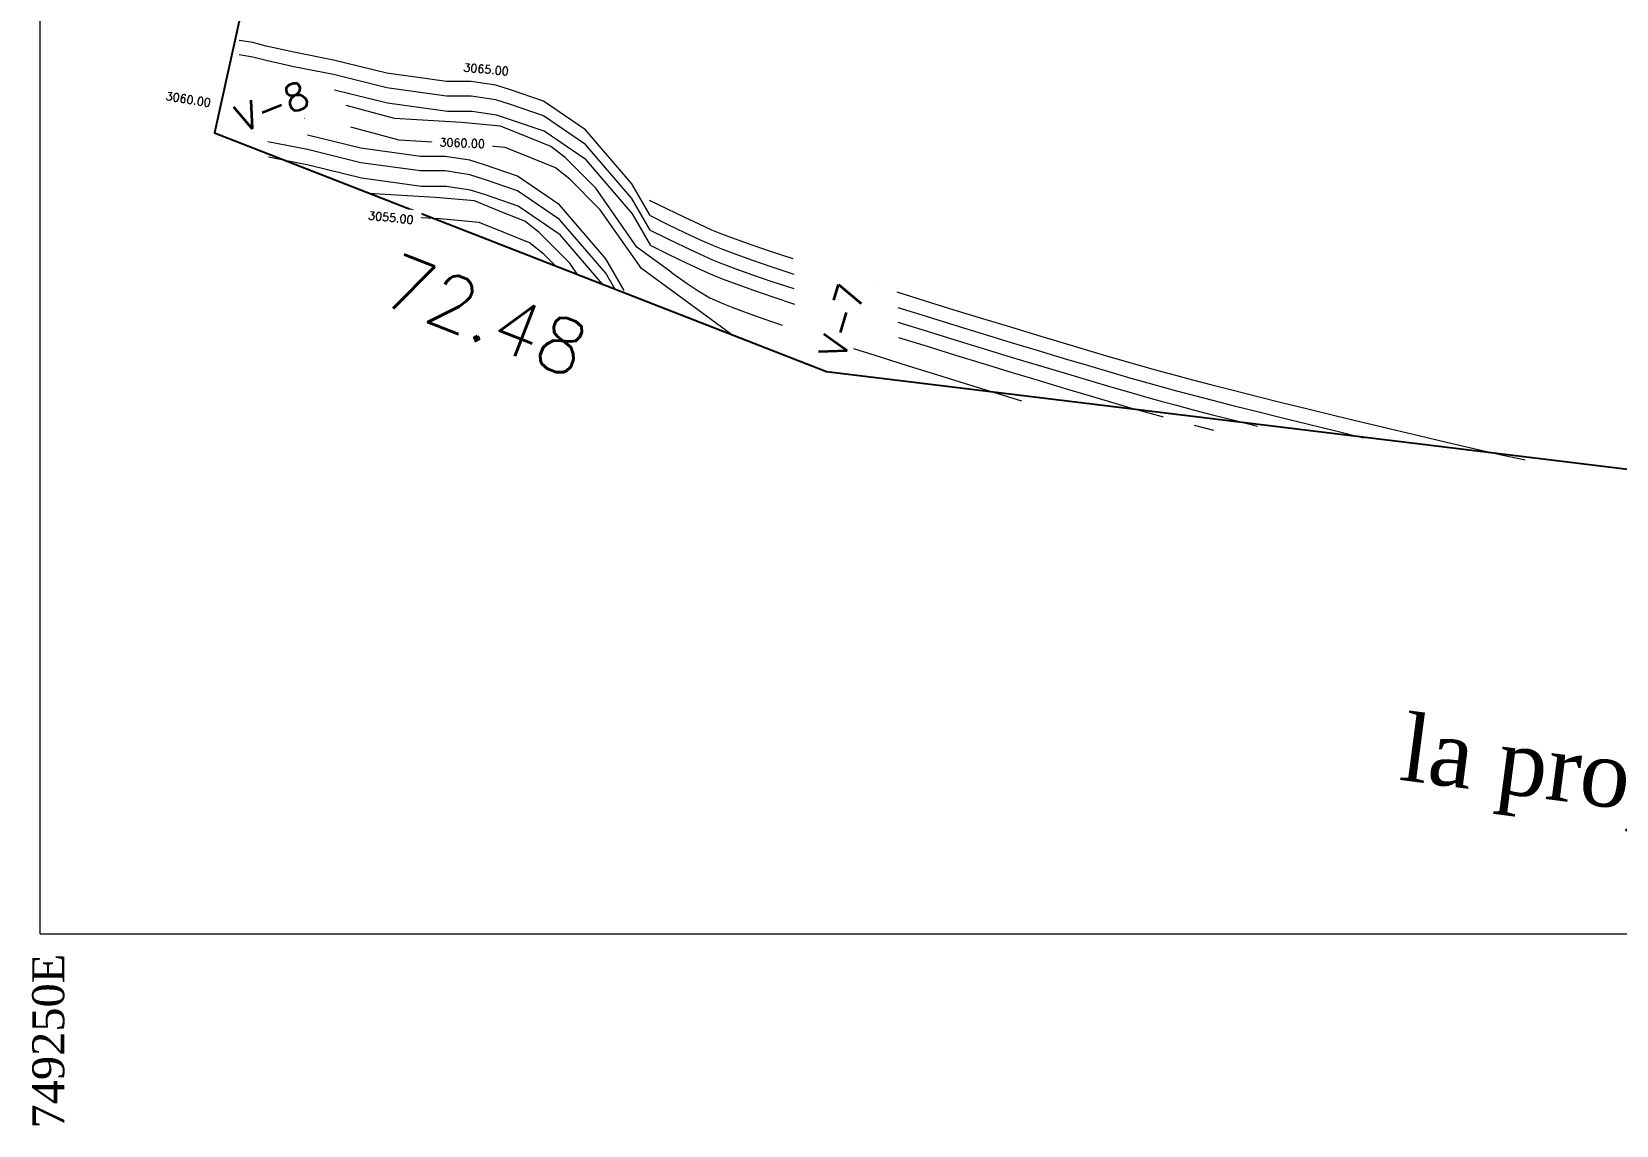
# Model space of a CAD drawing. Header units: metres. Extents: x 706327 to 709352, y 8490049 to 8490642.
# Drawn here: x 707708.8 to 707778.8, y 8490413.8 to 8490462 of the extents above; entities that cross this region are included whole.
import ezdxf
from ezdxf.enums import TextEntityAlignment as Align

# ---------------------------------------------------------------- set-up
doc = ezdxf.new("R2010")
doc.units = ezdxf.units.M
for name, color, linetype, lineweight in [('1-blanco', 7, 'Continuous', 25), ('2D Drafting - General_Pen_No__1', 7, 'Continuous', 13), ('auxiliar', 1, 'Continuous', 9)]:
    doc.layers.add(name, color=color, linetype=linetype, lineweight=lineweight)
for name, color, linetype in [('C-SSWR-PIPE-PATT', 7, 'Continuous'), ('C-TOPO-MAJR', 9, 'Continuous'), ('C-TOPO-MINR', 8, 'Continuous'), ('C-TOPO-MINR-N', 11, 'Continuous')]:
    doc.layers.add(name, color=color, linetype=linetype)
doc.styles.add('L120', font='times.ttf', dxfattribs={"height": 3})
doc.styles.get("Standard").update_dxf_attribs({"font": 'simplex.shx'})

msp = doc.modelspace()

# ---------------------------------------------------------------- linework, layer by layer
at = {"layer": 'C-SSWR-PIPE-PATT', "elevation": 5839.497, "flags": 128}
msp.add_lwpolyline([(707720.3221, 8490473.0398), (707720.3221, 8490473.0398), (707720.3221, 8490473.0398), (707720.3221, 8490473.0398), (707720.3221, 8490473.0398), (707720.3221, 8490473.0398), (707716.9019, 8490457.5735), (707716.9019, 8490457.5735), (707743.9125, 8490447.0398), (707743.9125, 8490447.0398), (707743.9125, 8490447.0398), (707743.9125, 8490447.0398), (707743.9125, 8490447.0398), (707743.9125, 8490447.0398), (707743.9125, 8490447.0398), (707901.4078, 8490427.8398), (707916.9738, 8490428.1723), (707918.0902, 8490436.1788), (707918.0902, 8490436.1788), (707918.0902, 8490436.1788), (707918.0902, 8490436.1788), (707853.3268, 8490526.3685), (707841.4009, 8490527.236)], dxfattribs=at)
at = {"layer": 'C-TOPO-MAJR', "color": 34, "linetype": 'Continuous', "lineweight": 5, "elevation": 5839.497}
for points in [[(707720.8773, 8490458.2092), (707720.8603, 8490458.2132)], [(707739.7266, 8490448.6723), (707735.7475, 8490451.5786), (707733.9331, 8490454.177), (707732.5837, 8490455.5279), (707731.9558, 8490456.0266), (707730.9437, 8490456.4335), (707729.7278, 8490456.9238), (707728.008, 8490457.0786), (707725.0601, 8490457.2481), (707722.9245, 8490457.8249)], [(707736.0925, 8490454.6033), (707736.8769, 8490454.2151), (707737.6115, 8490453.8611), (707738.2739, 8490453.5515), (707738.8418, 8490453.2967), (707739.2836, 8490453.117), (707739.8796, 8490452.8948), (707740.6138, 8490452.6349), (707741.4702, 8490452.342), (707742.4327, 8490452.0208)], [(707731.9504, 8490451.7049), (707731.4367, 8490452.2191), (707730.8088, 8490452.7178), (707729.7967, 8490453.1247), (707728.5808, 8490453.615), (707726.861, 8490453.7697), (707723.9131, 8490453.9393), (707723.512, 8490454.0476)], [(707747.023, 8490450.5484), (707748.2754, 8490450.1572), (707749.5377, 8490449.7661), (707750.7937, 8490449.38), (707752.0275, 8490449.0036), (707753.223, 8490448.6416), (707754.3641, 8490448.2989), (707755.4349, 8490447.98), (707756.4192, 8490447.6899), (707757.3011, 8490447.4332), (707758.0644, 8490447.2146), (707758.6931, 8490447.039), (707759.3152, 8490446.871), (707760.06, 8490446.6747), (707760.9141, 8490446.4535), (707761.8638, 8490446.2109), (707762.8956, 8490445.9504), (707763.9959, 8490445.6755), (707765.1511, 8490445.3898), (707766.3477, 8490445.0967), (707767.5721, 8490444.7998), (707768.8107, 8490444.5025), (707770.0499, 8490444.2084), (707771.2762, 8490443.9209), (707772.476, 8490443.6436), (707773.6358, 8490443.38), (707774.7418, 8490443.1335)]]:
    msp.add_lwpolyline(points, dxfattribs=at)
msp.add_lwpolyline([(707746.1093, 8490450.8366), (707746.1093, 8490450.8366)], close=True, dxfattribs=at)
at = {"layer": 'C-TOPO-MINR', "color": 136, "linetype": 'Continuous', "lineweight": 0, "elevation": 5839.497}
for points in [[(707736.1682, 8490452.5968), (707735.3551, 8490453.9996), (707733.311, 8490456.3757), (707731.461, 8490457.646), (707730.0115, 8490458.1374), (707729.3542, 8490458.3452), (707728.2705, 8490458.5151), (707727.1869, 8490458.5151), (707724.5459, 8490458.8777), (707722.1978, 8490459.4588)], [(707737.0611, 8490451.4184), (707735.5421, 8490452.5279), (707733.7277, 8490455.1263), (707732.3783, 8490456.4772), (707731.7504, 8490456.9759), (707730.7383, 8490457.3828), (707729.5225, 8490457.8732), (707727.8027, 8490458.0279), (707724.8548, 8490458.1974), (707722.7191, 8490458.7742)], [(707732.9247, 8490451.3249), (707732.5807, 8490451.8175), (707731.2313, 8490453.1684), (707730.6034, 8490453.6671), (707729.5913, 8490454.074), (707728.3755, 8490454.5644), (707726.6557, 8490454.7191), (707723.7078, 8490454.8886)], [(707736.1304, 8490453.9219), (707736.9148, 8490453.5337), (707737.6494, 8490453.1796), (707738.3118, 8490452.8701), (707738.8797, 8490452.6152), (707739.3215, 8490452.4355), (707739.9175, 8490452.2134), (707740.6517, 8490451.9534), (707741.5081, 8490451.6605), (707742.4706, 8490451.3393)], [(707736.1304, 8490453.2783), (707736.9148, 8490452.8901), (707737.6494, 8490452.536), (707738.3118, 8490452.2265), (707738.8797, 8490451.9716), (707739.3215, 8490451.7919), (707739.9175, 8490451.5697), (707740.6517, 8490451.3098), (707741.5081, 8490451.0169), (707742.4706, 8490450.6957)], [(707736.1682, 8490452.5968), (707736.9527, 8490452.2086), (707737.6873, 8490451.8546), (707738.3496, 8490451.545), (707738.9176, 8490451.2901), (707739.3593, 8490451.1105), (707739.9554, 8490450.8883), (707740.6896, 8490450.6284), (707741.546, 8490450.3355), (707742.5085, 8490450.0143)], [(707737.0611, 8490451.4184), (707737.7227, 8490450.9593), (707738.2577, 8490450.6052), (707738.7663, 8490450.2957), (707739.3342, 8490450.0408), (707739.776, 8490449.8611), (707740.372, 8490449.6389), (707741.1063, 8490449.379), (707741.9627, 8490449.0861)], [(707747.0609, 8490449.867), (707748.3133, 8490449.4757), (707749.5756, 8490449.0846), (707750.8316, 8490448.6985), (707752.0654, 8490448.3221), (707753.2609, 8490447.9602), (707754.402, 8490447.6174), (707755.4728, 8490447.2986), (707756.4571, 8490447.0084), (707757.339, 8490446.7517), (707758.1023, 8490446.5332), (707758.731, 8490446.3575), (707759.3531, 8490446.1896), (707760.0979, 8490445.9932), (707760.952, 8490445.772), (707761.9017, 8490445.5294), (707762.9335, 8490445.2689), (707764.0338, 8490444.9941), (707765.189, 8490444.7083), (707766.3856, 8490444.4153), (707767.61, 8490444.1183)], [(707747.0609, 8490449.2234), (707748.3133, 8490448.8321), (707749.5756, 8490448.441), (707750.8316, 8490448.0549), (707752.0654, 8490447.6785), (707753.2609, 8490447.3166), (707754.402, 8490446.9738), (707755.4728, 8490446.655), (707756.4571, 8490446.3648), (707757.339, 8490446.1081), (707758.1023, 8490445.8896), (707758.731, 8490445.7139), (707759.3531, 8490445.546), (707760.0979, 8490445.3496), (707760.952, 8490445.1284), (707761.9017, 8490444.8858), (707762.9335, 8490444.6253)], [(707747.0988, 8490448.5419), (707748.3512, 8490448.1506), (707749.6134, 8490447.7596), (707750.8695, 8490447.3735), (707752.1033, 8490446.9971), (707753.2987, 8490446.6351), (707754.4399, 8490446.2923), (707755.5107, 8490445.9735), (707756.495, 8490445.6834), (707757.3768, 8490445.4267), (707758.1402, 8490445.2081), (707758.7689, 8490445.0325)], [(707745.1044, 8490448.0568), (707746.289, 8490447.6793), (707747.5155, 8490447.2926), (707748.7679, 8490446.9013), (707750.0301, 8490446.5102), (707751.2861, 8490446.1241), (707752.5199, 8490445.7477)], [(707760.1358, 8490444.6682), (707760.9899, 8490444.447)]]:
    msp.add_lwpolyline(points, dxfattribs=at)
at = {"layer": 'C-TOPO-MINR-N', "lineweight": 5}
for q in [(707709.2064, 8490542.2198, 5839.497), (707929.2064, 8490422.2198, 5839.497)]:
    msp.add_line((707709.2064, 8490422.2198, 5839.497), q, dxfattribs=at)

# ---------------------------------------------------------------- texts
at = {"layer": '1-blanco', "linetype": 'Continuous', "lineweight": 9, "style": 'L120'}
for s, height, rotation, p in [('   la prop. Comunidad  la Union ', 2.917182, 352.5384, (707822.2959, 8490421.1801, -11678.994)), ('749250E', 1.41439, 90, (707710.6997, 8490421.3436, 5839.497))]:
    msp.add_text(s, height=height, rotation=rotation, dxfattribs=at).set_placement(p, align=Align.BOTTOM_RIGHT)
at = {"layer": '2D Drafting - General_Pen_No__1', "insert": (707728.8705, 8490449.51, 5839.497), "char_height": 2.4, "attachment_point": 5, "rotation": 338.694911}
msp.add_mtext('\\A1;72.48', dxfattribs=at)
at = {"layer": 'auxiliar', "char_height": 1.2, "attachment_point": 5}
for s, insert, rotation in [('\\A1;V-8', (707719.453, 8490458.7373, 5839.497), 21.323663), ('\\A1;V-7', (707744.5941, 8490449.2718, 5839.497), 73.25162)]:
    msp.add_mtext(s, dxfattribs=dict(at, insert=insert, rotation=rotation))

# ---------------------------------------------------------------- next in the draw order: texts
at = {"layer": 'C-TOPO-MAJR', "color": 34, "linetype": 'Continuous', "lineweight": 0, "char_height": 0.36, "width": 2.146971, "attachment_point": 5, "bg_fill": 3, "box_fill_scale": 1.705556, "bg_fill_color": 256, "bg_fill_true_color": 13158600, "bg_fill_transparency": 0}
for s, insert, rotation in [('3065.00', (707728.8928, 8490460.3763, 7073.497), 354.887132), ('3060.00', (707715.7504, 8490459.0491, 7073.497), 350.89913)]:
    msp.add_mtext(s, dxfattribs=dict(at, insert=insert, rotation=rotation))

# ---------------------------------------------------------------- next in the draw order: linework, layer by layer
at = {"layer": 'C-TOPO-MINR', "color": 136, "linetype": 'Continuous', "lineweight": 0, "elevation": 5839.497}
for points in [[(707736.1304, 8490453.9219), (707735.3172, 8490455.3247), (707733.2731, 8490457.7007), (707731.4232, 8490458.9711), (707729.9736, 8490459.4625), (707729.3163, 8490459.6703), (707728.2327, 8490459.8402), (707727.149, 8490459.8402), (707724.508, 8490460.2028), (707722.16, 8490460.7839), (707720.4052, 8490461.1285), (707719.1911, 8490461.4036), (707718.5919, 8490461.5564), (707717.9924, 8490461.652)], [(707736.1304, 8490453.2783), (707735.3172, 8490454.681), (707733.2731, 8490457.0571), (707731.4232, 8490458.3275), (707729.9736, 8490458.8189), (707729.3163, 8490459.0267), (707728.2327, 8490459.1966), (707727.149, 8490459.1966), (707724.508, 8490459.5592), (707722.16, 8490460.1403), (707720.4052, 8490460.4849), (707719.1911, 8490460.76), (707718.5919, 8490460.9128), (707717.9924, 8490461.0084)]]:
    msp.add_lwpolyline(points, dxfattribs=at)

# ---------------------------------------------------------------- next in the draw order: texts
at = {"layer": 'C-TOPO-MAJR', "color": 34, "linetype": 'Continuous', "lineweight": 0, "insert": (707727.8389, 8490457.1244, 7073.497), "char_height": 0.36, "width": 2.146971, "attachment_point": 5, "rotation": 358.104235, "bg_fill": 3, "box_fill_scale": 1.705556, "bg_fill_color": 256, "bg_fill_true_color": 13158600, "bg_fill_transparency": 0}
msp.add_mtext('3060.00', dxfattribs=at)

# ---------------------------------------------------------------- next in the draw order: linework, layer by layer
at = {"layer": 'C-TOPO-MINR', "color": 136, "linetype": 'Continuous', "lineweight": 0, "elevation": 5839.497}
for points in [[(707734.9834, 8490450.6131), (707734.1702, 8490452.0158), (707732.1261, 8490454.3919), (707730.2762, 8490455.6623), (707728.8266, 8490456.1537), (707728.1693, 8490456.3615), (707727.0857, 8490456.5314), (707726.002, 8490456.5314), (707723.361, 8490456.894), (707721.013, 8490457.4751)], [(707734.5695, 8490450.6834), (707734.1702, 8490451.3722), (707732.1261, 8490453.7483), (707730.2762, 8490455.0187), (707728.8266, 8490455.5101), (707728.1693, 8490455.7179), (707727.0857, 8490455.8878), (707726.002, 8490455.8878), (707723.361, 8490456.2504), (707721.013, 8490456.8315), (707719.2582, 8490457.1761)], [(707734.0352, 8490450.8918), (707732.164, 8490453.0669), (707730.314, 8490454.3372), (707728.8645, 8490454.8286), (707728.2072, 8490455.0364), (707727.1235, 8490455.2063), (707726.0399, 8490455.2063), (707723.3989, 8490455.5689), (707721.0508, 8490456.15), (707719.2961, 8490456.4946)]]:
    msp.add_lwpolyline(points, dxfattribs=at)

# ---------------------------------------------------------------- next in the draw order: texts
at = {"layer": 'C-TOPO-MAJR', "color": 34, "linetype": 'Continuous', "lineweight": 0, "insert": (707724.6895, 8490453.829, 7059.497), "char_height": 0.36, "width": 2.146971, "attachment_point": 5, "rotation": 354.257715, "bg_fill": 3, "box_fill_scale": 1.705556, "bg_fill_color": 256, "bg_fill_true_color": 13158600, "bg_fill_transparency": 0}
msp.add_mtext('3055.00', dxfattribs=at)

doc.saveas('drawing.dxf')
